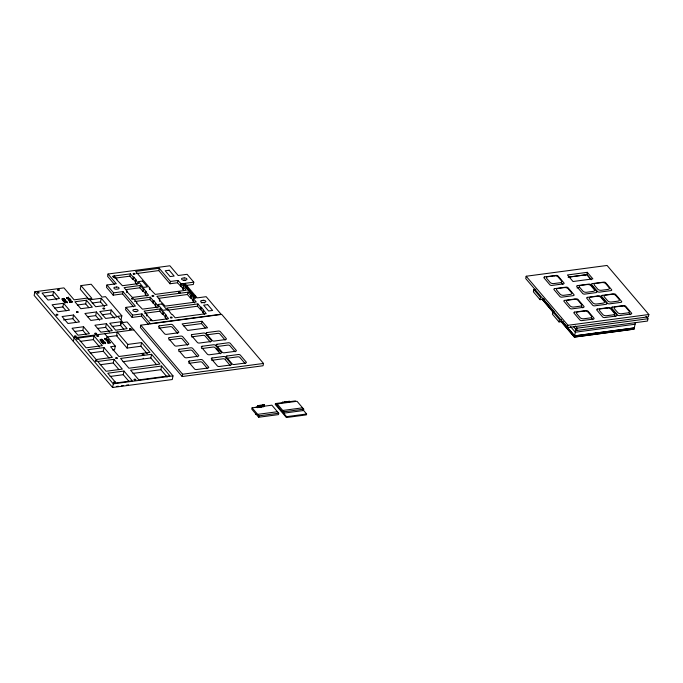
<?xml version="1.0" encoding="UTF-8"?>
<svg xmlns="http://www.w3.org/2000/svg" width="683" height="683" viewBox="0 0 683 683"><rect width="100%" height="100%" fill="white"/><g stroke="black" fill="none" stroke-linecap="round" stroke-linejoin="round"><path stroke-width="1.02" d="M121.847 315.811L105.506 296.627L102.1 297.088L91.172 284.248L80.987 285.605L91.923 298.437L87.851 298.983L87.108 298.112L74.123 299.846L63.929 287.885L34.859 291.752L34.15 295.406L112.584 387.5L172.295 379.535L173.004 375.881L127.089 321.966L123.017 322.513L117.775 316.357L121.847 315.811L121.13 319.465M56.8 299.828L52.864 295.201L53.573 291.547L42.09 293.084L48.006 300.025L59.481 298.488L53.573 291.547M66.131 310.791L62.853 306.932L63.562 303.278L52.087 304.806L57.995 311.747L69.47 310.219L63.562 303.278M76.129 322.521L72.842 318.662L73.551 315.008L62.076 316.536L67.984 323.477L79.467 321.949L73.551 315.008M80.987 285.605L80.278 289.259L89.157 299.692M73.371 341.457L74.071 337.795L133.791 329.838M88.978 307.743L85.691 303.892L86.408 300.23L74.925 301.766L80.842 308.707L92.316 307.171L86.408 300.23M86.118 334.252L82.831 330.393L83.539 326.739L72.065 328.267L77.973 335.208L89.456 333.68L83.539 326.739M99.624 320.242L95.688 315.614L96.397 311.96L84.914 313.497L90.83 320.438L102.305 318.901L96.397 311.96M104.465 306.539L100.521 301.912L101.238 298.258L89.755 299.786L95.697 306.727L107.146 305.199L101.238 298.258M99.573 346.887L93.375 339.622L94.083 335.968L77.879 338.128L86.135 347.818L102.356 345.658L94.083 335.968M186.391 285.4L193.34 284.469L193.784 282.173L187.099 274.318L178.169 275.514L169.879 265.781L108.025 274.02L107.581 276.325L114.488 284.435M108.025 274.02L116.315 283.752L106.932 285.007L106.488 287.312L113.173 295.158L122.556 293.912L133.544 306.812M113.882 277.546L114.181 276.009L130.385 273.849L133.279 277.247L132.826 279.543L133.433 279.467L135.285 281.644M109.613 331.972L105.677 327.345L106.386 323.691L94.911 325.228L100.819 332.169L112.294 330.632L106.386 323.691M113.173 295.158L113.617 292.853L106.932 285.007M114.437 318.244L110.518 313.642L111.227 309.988L99.761 311.516L105.66 318.457L117.134 316.929L111.227 309.988M109.067 358.029L103.295 351.25L104.004 347.596L87.783 349.756L96.124 359.548L112.345 357.388L104.004 347.596M122.556 293.912L123 291.607L113.617 292.853M104.747 333.714L115.29 346.093L114.582 349.747L112.695 349.995M126.722 292.623L127.021 291.086L124.084 287.637L140.305 285.477L143.242 288.926L142.79 291.223L143.379 291.146L145.855 294.057L145.274 294.134L145.718 291.829L146.307 291.752L143.823 288.849L143.242 288.926M132.826 279.543L129.941 276.154L130.385 273.849M123.828 329.274L120.507 325.373L121.215 321.719L109.732 323.247L115.649 330.188L127.123 328.66L121.215 321.719M119.055 369.751L113.284 362.972L113.993 359.318L97.771 361.486L106.113 371.27L122.334 369.11L113.993 359.318M120.592 325.467L121.309 321.813M123 291.607L135.371 306.129L125.988 307.376L125.544 309.681L132.135 317.416L141.518 316.169L148.57 324.451M133.433 279.467L133.877 277.161L133.279 277.247M112.584 387.5L113.293 383.846L34.859 291.752M133.877 277.161L136.352 280.073L135.755 280.15L135.302 282.455L137.044 284.487M132.135 317.416L132.579 315.119L125.988 307.376M127.072 348.082L127.789 344.42L117.245 332.049L116.537 335.703L127.072 348.082L140.886 346.238L147.297 353.768M142.79 291.223L139.861 287.782L140.305 285.477M128.805 381.199L123.273 374.702L123.982 371.048L107.76 373.217L116.059 382.958L132.28 380.79L123.982 371.048M143.379 291.146L143.823 288.849M141.518 316.169L141.962 313.864L132.579 315.119M140.818 325.176L140.374 327.481L182.156 376.538L263.057 365.755L263.51 363.45L221.727 314.393L140.818 325.176L182.6 374.233L182.156 376.538M149.526 289.583L149.825 288.047L135.661 271.416L159.224 268.274L170.451 281.464L170.007 283.761L177.452 282.771L183.488 289.037L182.865 289.122L183.309 286.817L183.94 286.74L177.896 280.465L170.451 281.464M146.555 315.905L146.854 314.376L144.07 311.098L160.292 308.938L163.075 312.208L162.631 314.513L163.211 314.436L165.815 317.484L165.226 317.569L165.679 315.264L166.259 315.187L163.664 312.131L163.075 312.208M155.707 303.559L155.254 305.864L155.844 305.779L149.85 299.513L150.294 297.207L134.081 299.367L137.01 302.817L136.412 302.893L142.414 309.16L158.635 307L153.812 300.571L153.231 300.648L150.294 297.207M140.886 346.238L141.594 342.584L127.789 344.42M170.007 283.761L158.772 270.579L159.224 268.274M152.779 302.953L153.231 300.648M153.368 302.876L153.812 300.571M159.515 301.305L159.813 299.769L156.885 296.328L187.893 292.196L190.822 295.637L190.369 297.942L191.001 297.856L193.477 300.768L192.854 300.844L193.306 298.548L193.929 298.462L191.445 295.551L190.822 295.637M162.631 314.513L159.839 311.243L160.292 308.938M156.646 364.739L150.866 357.96L151.583 354.306L120.575 358.447L128.916 368.231L159.924 364.099L151.583 354.306M163.211 314.436L163.664 312.131M177.452 282.771L177.896 280.465M167.096 376.999L160.881 369.691L161.589 366.037L130.564 370.169L138.862 379.919L169.879 375.778L161.589 366.037M180.389 286.211L180.833 283.915M181.012 286.134L181.465 283.829M190.369 297.942L187.441 294.501L187.893 292.196M191.001 297.856L191.445 295.551M203.278 310.253L202.834 312.549L203.449 312.473L197.447 306.223L197.891 303.926L166.874 308.059L171.655 314.47L172.261 314.385L175.172 317.8L206.189 313.668L201.417 307.265L200.802 307.341L197.891 303.926M200.358 309.647L200.802 307.341M200.973 309.561L201.417 307.265M205.216 327.934L201.502 323.571L201.955 321.266L182.113 323.913L187.688 330.452L207.521 327.806L201.955 321.266M252.087 407.819L251.814 409.202L258.669 417.253L278.468 414.607L278.732 413.232L271.885 405.181L252.087 407.819L258.934 415.87L258.669 417.253M257.722 405.54L257.354 407.427L258.157 405.489L257.576 407.683M258.003 407.631L258.157 405.489M259.455 407.145L260.249 405.207L260.103 407.35L259.455 407.145L260.103 407.35M259.677 407.409L259.822 405.258M259.881 407.094L260.249 405.207M261.478 406.88L262.272 404.934L262.127 407.077M261.691 407.136L261.845 404.993M261.905 406.82L262.272 404.934M263.792 404.729L263.425 406.616C265.781 406.846 263.425 402.074 263.647 406.88M263.86 406.564L264.219 404.678M295.474 400.904L275.428 403.576L275.258 404.456L286.408 417.544L306.445 414.871L306.616 413.992L302.68 409.373M276.905 405.301L277.17 403.918L297.011 401.28L303.722 409.151L303.448 410.534L283.616 413.181L283.88 411.798L277.17 403.918M286.408 417.544L286.578 416.656L275.428 403.576M526.166 276.239L567.949 325.296L567.496 327.601L648.406 316.818L648.85 314.513L607.067 265.456L526.166 276.239L525.714 278.544L574.574 335.899L634.413 327.891M535.907 289.25L533.824 289.524L533.38 291.829L540.065 299.683L544.231 299.12M540.065 299.683L540.509 297.378L533.824 289.524M552.88 311.9L552.427 314.197L559.018 321.941L563.193 321.386M559.018 321.941L559.471 319.635L542.148 299.145M634.217 327.866L633.978 329.095L574.42 337.035L576.034 328.549M591.179 279.723L586.851 274.634L587.295 272.329L567.453 274.976L573.028 281.516L592.87 278.869L587.295 272.329M645.93 316.349L647.971 318.739L647.518 321.044L576.742 330.478L577.186 328.173L575.265 325.919M592.263 334.653L592.503 333.424M595.32 334.243L595.559 333.022M635.395 322.419L634.328 327.9L574.616 335.865L562.237 321.326M281.567 410.696L281.311 411.029M256.142 407.102L260.36 406.539M260.257 406.556L264.338 406.009M634.183 329.146L574.369 337.137L560.547 320.95M158.746 328.181L170.417 326.619A1.579 0.82 11 0 1 172.218 327.183L177.512 333.381M191.53 336.873L203.201 335.319A1.579 0.82 11 0 1 205.011 335.882L210.296 342.072M216.349 346.623L228.02 345.069A1.579 0.82 11 0 1 229.829 345.632L235.114 351.822M136.241 273.584L158.772 270.579M114.753 278.177L129.941 276.154M44.515 296.32L52.864 295.201M125.672 289.669L139.861 287.782M127.021 291.086L126.423 291.163L132.434 297.438L148.646 295.269L145.718 291.829M149.825 288.047L149.227 288.124L155.237 294.399L186.246 290.258L183.309 286.817M193.784 282.173L184.854 283.36L197.225 297.882L206.155 296.687L221.079 314.214L150.294 323.657L141.962 313.864M54.503 308.05L62.853 306.932M77.35 305.002L85.691 303.892M92.179 303.021L100.521 301.912M134.645 301.536L149.85 299.513M158.499 298.36L187.441 294.501M159.813 299.769L159.216 299.854L165.218 306.121L196.234 301.988L193.306 298.548M63.451 319.917L72.842 318.662M87.339 316.733L95.688 315.614M102.177 314.752L110.518 313.642M201.186 302.834L202.783 302.62A1.81 0.939 11 0 1 204.576 302.919M144.634 313.266L159.839 311.243M167.463 310.227L197.447 306.223M146.854 314.376L146.256 314.453L152.369 320.839L168.581 318.679L165.679 315.264M74.481 331.503L82.831 330.393M97.328 328.463L105.677 327.345M112.157 326.483L120.507 325.373M183.753 325.936L201.502 323.571M106.889 336.984L117.365 335.592M80.21 341.38L93.375 339.622M569.101 276.999L586.851 274.634M568.119 277.213L587.03 274.686L591.119 279.492M115.29 346.093L110.586 346.716L118.927 356.509L149.936 352.377L141.594 342.584M168.897 339.886L180.406 338.358A1.579 0.82 11 0 1 182.216 338.922L187.501 345.111M206.531 334.866L218.039 333.338A1.579 0.82 11 0 1 219.841 333.902L225.125 340.091M577.041 287.91L579.099 287.637M90.113 353.009L103.295 351.25M178.886 351.608L190.395 350.08A1.579 0.82 11 0 1 192.205 350.644L197.489 356.842M201.681 348.569L213.19 347.041A1.579 0.82 11 0 1 214.991 347.604L220.285 353.803M100.102 364.731L113.284 362.972M122.966 361.683L150.866 357.96M188.875 363.339L200.384 361.811A1.579 0.82 11 0 1 202.194 362.374L207.478 368.564M211.67 360.3L223.179 358.771A1.579 0.82 11 0 1 224.989 359.335L230.273 365.533M227.533 358.182L238.017 356.799A1.579 0.82 11 0 1 239.818 357.363L245.103 363.552M110.091 376.461L123.273 374.702M132.954 373.413L160.881 369.691M559.471 319.635L561.554 319.362M182.6 374.233L263.51 363.45M113.293 383.846L173.004 375.881M567.949 325.296L648.85 314.513M116.366 386.476L118.39 386.202M121.429 385.801L123.461 385.528M126.5 385.127L128.532 384.853M577.186 328.173L647.971 318.739M635.045 324.246L575.325 332.203L570.51 326.551M257.943 405.804L258.37 405.745M260.044 405.523L260.471 405.463M262.059 405.25L262.494 405.198M264.014 404.993L264.441 404.934M282.745 410.466L302.586 407.819M257.662 414.368L277.46 411.729M283.88 411.798L303.722 409.151M258.934 415.87L278.732 413.232M286.578 416.656L306.616 413.992M629.154 313.096L630.452 314.615M614.316 315.068L615.614 316.596M561.554 282.916L562.852 284.444M581.532 306.377L582.83 307.905M591.529 318.107L592.827 319.627M573.532 326.713L576.742 330.478M542.968 298.702L554.058 311.619M561.375 321.719L574.42 337.035M541.96 299.128L553.665 312.865M182.865 289.122L184.034 290.497M192.854 300.844L194.612 302.911M202.834 312.549L204.584 314.607M216.494 348.364L219.089 351.412M135.755 280.15L138.64 283.547L122.436 285.707L116.469 279.484L117.075 279.407L114.181 276.009M145.274 294.134L147.033 296.2M155.254 305.864L157.013 307.922M165.226 317.569L166.976 319.618M143.251 358.251A0.914 0.47 11 0 1 143.131 358.592M225.706 359.121A1.579 0.82 11 0 1 225.672 358.899M135.012 311.653A1.81 0.939 11 0 1 136.378 311.789M183.736 280.252A1.921 0.99 11 0 1 185.178 280.389M584.392 274.378A0.914 0.47 11 0 1 585.246 275.001A0.914 0.47 11 0 1 584.307 275.317M584.238 275.147A0.914 0.47 11 0 1 585.075 275.642M65.901 302.159L64.757 302.321L65.337 302.987A0.905 0.47 11 0 1 64.731 302.765C63.937 301.749 67.122 301.22 67.574 302.501A0.965 0.495 11 0 1 67.258 302.8L66.985 302.091L65.927 302.099M104.029 342.977L102.885 343.139L103.466 343.805A0.905 0.47 11 0 1 102.86 343.583C102.015 342.559 105.464 341.987 105.669 343.412A0.965 0.495 11 0 1 105.387 343.626L105.011 342.857L104.029 342.977M184.29 285.545L185.665 285.827L184.29 285.545M185.23 286.655L186.613 286.945L185.247 286.621M188.26 290.207L189.635 290.488L188.303 290.138M190.591 292.947L191.966 293.229L190.608 292.913M70.204 299.214C69.214 301.066 67.045 297.873 68.189 299.214C70.025 300.196 69.709 298.48 69.239 298.573A0.922 0.478 11 0 1 69.862 298.795L70.204 299.214M108.332 340.032C101.28 339.451 110.509 341.005 107.368 339.391A0.922 0.478 11 0 1 107.991 339.613L108.332 340.032M188.021 288.508L186.399 288.619L188.021 288.508M192.367 293.605L190.745 293.724L192.367 293.605M182.668 283.624L183.992 283.889L182.668 283.624M191.616 294.134L192.947 294.39L191.65 294.074M192.213 294.86C195.022 295.671 191.949 294.817 192.239 294.817M62.512 298.702L62.734 299.12A0.922 0.478 11 0 0 63.348 299.376C60.386 298.019 61.777 300.042 64.458 299.359A1.033 0.538 11 0 0 64.663 299.034L63.664 298.377L62.512 298.702M62.887 298.804L64.322 299.009L62.887 298.804M100.64 339.519L100.862 339.938A0.922 0.478 11 0 0 101.477 340.194C98.531 338.862 99.923 340.877 102.587 340.177A1.033 0.538 11 0 0 102.791 339.852L101.784 339.195L100.683 339.425M101.016 339.622L102.441 339.827L101.05 339.562M186.169 287.748L186.152 288.371L187.723 288.158L186.485 287.91L187.193 287.534L186.246 287.68M187.56 289.379L187.535 289.993L189.114 289.788L187.868 289.541L188.576 289.157L187.56 289.379M194.792 295.918C194.143 296.337 191.855 295.278 194.792 295.918M184.692 284.623C182.856 285.511 182.583 283.001 184.692 284.623M193.605 296.456C193.759 297.412 196.303 296.243 193.605 296.456M194.732 296.644L194.228 296.507L194.732 296.644M69.734 300.853C75.096 302.296 67.045 301.664 69.854 301.34C67.899 299.991 73.875 300.392 69.734 300.853M107.863 341.679C113.224 343.122 105.173 342.482 107.982 342.157C106.027 340.808 112.003 341.21 107.863 341.679M190.326 291.24C189.985 291.607 187.979 290.079 190.326 291.24M72.475 301.895L69.623 302.168L72.475 301.895M110.595 342.712L107.752 342.986L110.595 342.712M184.393 284.555L183.607 284.521L184.393 284.555M193.272 295.782L193.998 295.876L193.272 295.782M256.484 414.009L255.997 414.069L256.484 414.009M68.539 297.233L67.685 297.942L66.507 297.557L68.018 298.223C63.067 298.958 72.296 298.181 68.061 298.053L68.539 297.233M106.668 338.051L105.814 338.759L104.636 338.375L106.147 339.05C101.195 339.775 110.424 338.999 106.181 338.87L106.668 338.051M256.714 414.274L256.227 414.342L256.714 414.274M195.15 297.532L194.22 297.848L196.047 297.925L194.168 297.353L195.261 297.003L193.682 297.216L195.15 297.532M159.352 325.851L159.19 325.876A1.579 0.82 11 0 0 158.61 326.756L164.62 333.816A1.579 0.82 11 0 0 166.43 334.38L178.101 332.817A1.579 0.82 11 0 0 178.681 331.938L172.671 324.886A1.579 0.82 11 0 0 170.861 324.323L159.352 325.851M169.35 337.581L169.188 337.607A1.579 0.82 11 0 0 168.607 338.495L174.617 345.547A1.579 0.82 11 0 0 176.427 346.11L188.098 344.556A1.579 0.82 11 0 0 188.67 343.677L182.66 336.617A1.579 0.82 11 0 0 180.858 336.053L169.35 337.581M192.136 334.542L191.974 334.568A1.579 0.82 11 0 0 191.402 335.455L197.413 342.507A1.579 0.82 11 0 0 199.214 343.071L210.885 341.517A1.579 0.82 11 0 0 211.465 340.638L205.455 333.577A1.579 0.82 11 0 0 203.645 333.014L192.136 334.542M206.975 332.561L206.812 332.595A1.579 0.82 11 0 0 206.232 333.475L212.242 340.535A1.579 0.82 11 0 0 214.052 341.09L225.723 339.536A1.579 0.82 11 0 0 226.304 338.657L220.293 331.596A1.579 0.82 11 0 0 218.483 331.042L206.975 332.561M544.701 276.914L544.539 276.939A1.579 0.82 11 0 0 543.958 277.819L549.969 284.879A1.579 0.82 11 0 0 551.779 285.443L563.449 283.88A1.579 0.82 11 0 0 564.021 283.001L558.011 275.949A1.579 0.82 11 0 0 556.21 275.386L544.701 276.914M179.339 349.312L179.177 349.337A1.579 0.82 11 0 0 178.596 350.217L184.606 357.277A1.579 0.82 11 0 0 186.408 357.832L198.079 356.278A1.579 0.82 11 0 0 198.659 355.399L192.649 348.347A1.579 0.82 11 0 0 190.839 347.784L179.339 349.312M202.125 346.272L201.963 346.298A1.579 0.82 11 0 0 201.391 347.177L207.401 354.238A1.579 0.82 11 0 0 209.203 354.801L220.874 353.239A1.579 0.82 11 0 0 221.454 352.36L215.444 345.308A1.579 0.82 11 0 0 213.634 344.744L202.125 346.272M216.963 344.292L216.801 344.317A1.579 0.82 11 0 0 216.221 345.197L222.231 352.257A1.579 0.82 11 0 0 224.041 352.821L235.712 351.267A1.579 0.82 11 0 0 236.284 350.388L230.273 343.327A1.579 0.82 11 0 0 228.472 342.764L216.963 344.292M554.69 288.644L554.528 288.67A1.579 0.82 11 0 0 553.947 289.558L559.958 296.61A1.579 0.82 11 0 0 561.768 297.173L573.438 295.619A1.579 0.82 11 0 0 574.019 294.74L568.008 287.68A1.579 0.82 11 0 0 566.198 287.116L554.69 288.644M577.485 285.605L577.323 285.639A1.579 0.82 11 0 0 576.742 286.519L582.753 293.57A1.579 0.82 11 0 0 584.563 294.134L596.233 292.58A1.579 0.82 11 0 0 596.814 291.701L590.804 284.64A1.579 0.82 11 0 0 588.994 284.077L577.485 285.605M592.315 283.624L592.152 283.658A1.579 0.82 11 0 0 591.58 284.538L597.591 291.598A1.579 0.82 11 0 0 599.392 292.153L611.063 290.599A1.579 0.82 11 0 0 611.644 289.72L605.633 282.668A1.579 0.82 11 0 0 603.823 282.105L592.315 283.624M189.328 361.034L189.165 361.068A1.579 0.82 11 0 0 188.585 361.947L194.595 369.008A1.579 0.82 11 0 0 196.405 369.563L208.076 368.009A1.579 0.82 11 0 0 208.648 367.13L202.638 360.069A1.579 0.82 11 0 0 200.836 359.514L189.328 361.034M212.114 358.003L211.952 358.029A1.579 0.82 11 0 0 211.38 358.908L217.39 365.968A1.579 0.82 11 0 0 219.192 366.523L230.863 364.97A1.579 0.82 11 0 0 231.443 364.09L225.433 357.038A1.579 0.82 11 0 0 223.623 356.475L212.114 358.003M226.952 356.022L226.79 356.048A1.579 0.82 11 0 0 226.21 356.927L232.22 363.988A1.579 0.82 11 0 0 234.03 364.551L245.701 362.997A1.579 0.82 11 0 0 246.281 362.118L240.271 355.058A1.579 0.82 11 0 0 238.461 354.494L226.952 356.022M564.679 300.375L564.517 300.4A1.579 0.82 11 0 0 563.936 301.28L569.946 308.34A1.579 0.82 11 0 0 571.756 308.904L583.427 307.341A1.579 0.82 11 0 0 584.008 306.462L577.997 299.41A1.579 0.82 11 0 0 576.187 298.847L564.679 300.375M587.474 297.336L587.312 297.361A1.579 0.82 11 0 0 586.731 298.24L592.742 305.301A1.579 0.82 11 0 0 594.552 305.864L606.222 304.302A1.579 0.82 11 0 0 606.794 303.423L600.784 296.371A1.579 0.82 11 0 0 598.982 295.807L587.474 297.336M602.304 295.355L602.141 295.38A1.579 0.82 11 0 0 601.569 296.268L607.58 303.32A1.579 0.82 11 0 0 609.381 303.884L621.052 302.33A1.579 0.82 11 0 0 621.632 301.451L615.622 294.39A1.579 0.82 11 0 0 613.812 293.827L602.304 295.355M574.668 312.097L574.505 312.131A1.579 0.82 11 0 0 573.925 313.01L579.935 320.071A1.579 0.82 11 0 0 581.745 320.626L593.416 319.072A1.579 0.82 11 0 0 593.997 318.193L587.986 311.132A1.579 0.82 11 0 0 586.176 310.577L574.668 312.097M597.463 309.066L597.301 309.092A1.579 0.82 11 0 0 596.72 309.971L602.73 317.032A1.579 0.82 11 0 0 604.54 317.595L616.211 316.033A1.579 0.82 11 0 0 616.792 315.153L610.781 308.101A1.579 0.82 11 0 0 608.971 307.538L597.463 309.066M612.292 307.085L612.13 307.111A1.579 0.82 11 0 0 611.558 307.99L617.569 315.051A1.579 0.82 11 0 0 619.37 315.614L631.041 314.06A1.579 0.82 11 0 0 631.621 313.181L625.611 306.121A1.579 0.82 11 0 0 623.801 305.557L612.292 307.085M169.205 270.229L165.201 270.767L170.152 276.581L174.165 276.043L169.205 270.229M142.431 281.072L138.418 281.609L143.379 287.423L147.383 286.886L142.431 281.072M184.179 277.947L182.574 278.16A1.921 0.99 11 0 0 181.763 279.407A1.921 0.99 11 0 0 184.308 280.192L185.913 279.979A1.921 0.99 11 0 0 186.732 278.741A1.921 0.99 11 0 0 184.179 277.947M116.46 287.039L114.855 287.253A1.81 0.939 11 0 0 114.087 288.422A1.81 0.939 11 0 0 116.494 289.174L118.099 288.96A1.81 0.939 11 0 0 118.868 287.791A1.81 0.939 11 0 0 116.46 287.039M65.457 299.922L62.58 300.307L64.185 300.81L63.399 300.435L65.457 299.922M68.274 300.136L68.274 300.136M70.733 299.811L68.659 300.085L70.733 299.811M183.693 285.118L183.693 285.118M184.982 284.939L183.847 285.093L184.982 284.939M185.58 287.338L185.58 287.338M186.877 287.159L185.733 287.312L186.877 287.159M190.591 291.53L189.02 291.735L190.591 291.53M189.934 291.931C187.765 292.384 192.785 292.222 189.934 291.931M161.931 303.969L157.918 304.498L162.878 310.321L166.883 309.783L161.931 303.969M135.465 309.356L133.859 309.57A1.81 0.939 11 0 0 133.091 310.739A1.81 0.939 11 0 0 135.499 311.491L137.104 311.277A1.81 0.939 11 0 0 137.872 310.099A1.81 0.939 11 0 0 135.465 309.356M203.235 300.315L201.63 300.529A1.81 0.939 11 0 0 200.862 301.707A1.81 0.939 11 0 0 203.269 302.458L204.874 302.245A1.81 0.939 11 0 0 205.643 301.066A1.81 0.939 11 0 0 203.235 300.315M207.658 304.635L203.645 305.173L208.597 310.987L212.609 310.458L207.658 304.635M554.442 275.847L547.962 276.709A2.775 1.434 11 0 0 546.784 278.51L550.122 282.429A2.775 1.434 11 0 0 553.802 283.573L560.291 282.711A2.775 1.434 11 0 0 561.469 280.918L558.131 276.991A2.775 1.434 11 0 0 554.442 275.847M103.585 340.74L100.708 341.124L102.313 341.628L101.528 341.252L103.585 340.74M106.403 340.954L106.403 340.954M108.862 340.629L106.787 340.902L108.862 340.629M564.44 287.586L557.951 288.448A2.775 1.434 11 0 0 556.773 290.241L560.12 294.16A2.775 1.434 11 0 0 563.799 295.304L570.279 294.441A2.775 1.434 11 0 0 571.458 292.648L568.119 288.73A2.775 1.434 11 0 0 564.44 287.586M587.235 284.546L580.746 285.409A2.775 1.434 11 0 0 579.568 287.202L582.906 291.12A2.775 1.434 11 0 0 586.595 292.273L593.075 291.402A2.775 1.434 11 0 0 594.253 289.609L590.915 285.69A2.775 1.434 11 0 0 587.235 284.546M602.065 282.566L595.585 283.428A2.775 1.434 11 0 0 594.406 285.221L597.745 289.148A2.775 1.434 11 0 0 601.424 290.292L607.913 289.43A2.775 1.434 11 0 0 609.091 287.628L605.753 283.71A2.775 1.434 11 0 0 602.065 282.566M574.429 299.308L567.94 300.17A2.775 1.434 11 0 0 566.762 301.963L570.1 305.89A2.775 1.434 11 0 0 573.788 307.034L580.268 306.172A2.775 1.434 11 0 0 581.446 304.379L578.108 300.452A2.775 1.434 11 0 0 574.429 299.308M597.215 296.268L590.735 297.131A2.775 1.434 11 0 0 589.557 298.932L592.895 302.851A2.775 1.434 11 0 0 596.583 303.995L603.063 303.132A2.775 1.434 11 0 0 604.242 301.34L600.903 297.412A2.775 1.434 11 0 0 597.215 296.268M612.053 294.288L605.573 295.158A2.775 1.434 11 0 0 604.387 296.951L607.733 300.87A2.775 1.434 11 0 0 611.413 302.014L617.893 301.152A2.775 1.434 11 0 0 619.08 299.359L615.733 295.44A2.775 1.434 11 0 0 612.053 294.288M584.417 311.038L577.929 311.9A2.775 1.434 11 0 0 576.751 313.693L580.089 317.621A2.775 1.434 11 0 0 583.777 318.765L590.257 317.902A2.775 1.434 11 0 0 591.435 316.101L588.097 312.182A2.775 1.434 11 0 0 584.417 311.038M607.213 307.999L600.724 308.861A2.775 1.434 11 0 0 599.546 310.654L602.884 314.581A2.775 1.434 11 0 0 606.572 315.725L613.052 314.863A2.775 1.434 11 0 0 614.23 313.07L610.892 309.143A2.775 1.434 11 0 0 607.213 307.999M622.042 306.018L615.562 306.889A2.775 1.434 11 0 0 614.384 308.682L617.722 312.601A2.775 1.434 11 0 0 621.402 313.745L627.89 312.882A2.775 1.434 11 0 0 629.069 311.089L625.73 307.171A2.775 1.434 11 0 0 622.042 306.018M283.189 402.082L282.762 402.142L283.189 402.082M285.144 401.817L284.709 401.877L285.144 401.817M287.159 401.553L286.732 401.613L287.159 401.553M289.259 401.271L288.832 401.331L289.259 401.271M66.703 301.323L63.314 301.22L66.703 301.323M104.832 342.14L101.443 342.038L104.832 342.14M142.414 354.801A0.914 0.47 11 0 0 143.942 354.836A0.914 0.47 11 0 0 142.892 354.076A0.914 0.47 11 0 0 142.414 354.801M97.123 336.181A0.914 0.47 11 0 0 98.642 336.215A0.914 0.47 11 0 0 97.592 335.455A0.914 0.47 11 0 0 97.123 336.181M76.727 338.896A0.914 0.47 11 0 0 78.255 338.939A0.914 0.47 11 0 0 77.205 338.17A0.914 0.47 11 0 0 76.727 338.896M95.56 361.008A0.914 0.47 11 0 0 97.088 361.042A0.914 0.47 11 0 0 96.038 360.283A0.914 0.47 11 0 0 95.56 361.008M115.939 358.276A0.914 0.47 11 0 0 117.467 358.31A0.914 0.47 11 0 0 116.417 357.55A0.914 0.47 11 0 0 115.939 358.276M113.941 382.591A0.914 0.47 11 0 0 115.461 382.625A0.914 0.47 11 0 0 114.411 381.865A0.914 0.47 11 0 0 113.941 382.591M134.295 379.876A0.914 0.47 11 0 0 135.823 379.91A0.914 0.47 11 0 0 134.773 379.15A0.914 0.47 11 0 0 134.295 379.876M103.201 308.759A0.914 0.47 11 0 0 104.73 308.793A0.914 0.47 11 0 0 103.679 308.033A0.914 0.47 11 0 0 103.201 308.759M57.901 290.138A0.914 0.47 11 0 0 59.43 290.173A0.914 0.47 11 0 0 58.379 289.413A0.914 0.47 11 0 0 57.901 290.138M37.514 292.853A0.914 0.47 11 0 0 39.042 292.896A0.914 0.47 11 0 0 37.992 292.128A0.914 0.47 11 0 0 37.514 292.853M56.348 314.965A0.914 0.47 11 0 0 57.867 315A0.914 0.47 11 0 0 56.817 314.24A0.914 0.47 11 0 0 56.348 314.965M76.727 312.233A0.914 0.47 11 0 0 78.246 312.268A0.914 0.47 11 0 0 77.196 311.508A0.914 0.47 11 0 0 76.727 312.233M74.72 336.548A0.914 0.47 11 0 0 76.248 336.582A0.914 0.47 11 0 0 75.198 335.823A0.914 0.47 11 0 0 74.72 336.548M129.693 329.215A0.914 0.47 11 0 0 131.221 329.257A0.914 0.47 11 0 0 130.171 328.489A0.914 0.47 11 0 0 129.693 329.215M95.082 333.833A0.914 0.47 11 0 0 96.61 333.867A0.914 0.47 11 0 0 95.56 333.108A0.914 0.47 11 0 0 95.082 333.833M170.605 317.757A0.914 0.47 11 0 0 172.133 317.8A0.914 0.47 11 0 0 171.083 317.04A0.914 0.47 11 0 0 170.605 317.757M131.87 298.898A0.914 0.47 11 0 0 133.39 298.932A0.914 0.47 11 0 0 132.34 298.172A0.914 0.47 11 0 0 131.87 298.898M152.241 296.166A0.914 0.47 11 0 0 153.769 296.2A0.914 0.47 11 0 0 152.719 295.44A0.914 0.47 11 0 0 152.241 296.166M133.424 274.071A0.914 0.47 11 0 0 134.952 274.105A0.914 0.47 11 0 0 133.902 273.345A0.914 0.47 11 0 0 133.424 274.071M178.724 292.691A0.914 0.47 11 0 0 180.252 292.725A0.914 0.47 11 0 0 179.202 291.965A0.914 0.47 11 0 0 178.724 292.691M113.037 276.786A0.914 0.47 11 0 0 114.565 276.828A0.914 0.47 11 0 0 113.515 276.06A0.914 0.47 11 0 0 113.037 276.786M150.243 320.472A0.914 0.47 11 0 0 151.771 320.515A0.914 0.47 11 0 0 150.721 319.755A0.914 0.47 11 0 0 150.243 320.472"/></g></svg>
